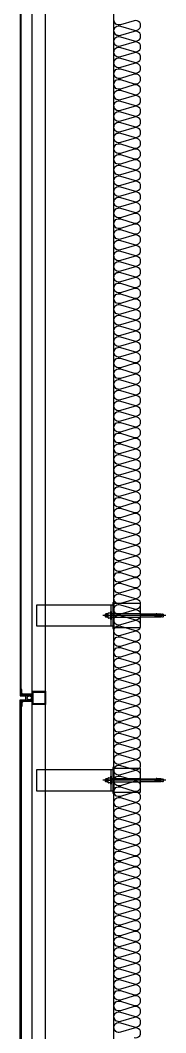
# Model space of a CAD drawing. Header units: millimetres. Extents: x 19868 to 801382, y -4805 to 85279.
# Drawn here: x 748038 to 748582, y 55179 to 58958 of the extents above; entities that cross this region are included whole.
import ezdxf

# ---------------------------------------------------------------- set-up
doc = ezdxf.new("R2010")
doc.units = ezdxf.units.MM
doc.header["$LTSCALE"] = 250
for name, color, linetype in [('A-ETC-8', 8, 'Continuous'), ('A-FIN', 6, 'Continuous'), ('ISL', 251, 'Continuous')]:
    doc.layers.add(name, color=color, linetype=linetype)

# ---------------------------------------------------------------- blocks, each defined once
blk = doc.blocks.new('A$C632c858f')
at = {"layer": 'A-ETC-8'}
blk.add_arc((-2.8, 0), 24, 341.8248, 18.1752, dxfattribs=at)
blk.add_ellipse((34, 0), major_axis=(7.59, 0), ratio=0.987937, dxfattribs=at)
blk = doc.blocks.new('A$Cae507117')
at = {"layer": 'A-ETC-8'}
for points in [[(-50, 0), (-50, -50), (0, -50), (0, 0)], [(-46.8, -3.2), (-46.8, -46.8), (-3.2, -46.8), (-3.2, -3.2)]]:
    blk.add_lwpolyline(points, close=True, dxfattribs=at)
blk = doc.blocks.new('너트 M12')
for p, q in [((-9, 0), (9, 0)), ((-9.5, -9), (-9.5, -0.5)), ((9, -9.5), (-9, -9.5)), ((0, -8.3), (0, -1.2)), ((9.5, -0.5), (9.5, -9))]:
    blk.add_line(p, q)
for centre, start, end in [((-9, -0.5), 90, 180), ((-9, -9), 180, 270), ((9, -0.5), 0, 90), ((9, -9), 270, 0)]:
    blk.add_arc(centre, 0.5, start, end)
at = {"extrusion": (0, 0, -1)}
for centre, major_axis, ratio, start_param, end_param in [((-4.8, -0.9), (-4.75, 0.31), 0.185359, -0.024388, 3.141593), ((4.8, -0.9), (4.75, 0.31), 0.185108, 3.141593, 6.30754), ((-4.8, -8.6), (4.75, 0.31), 0.187111, 0, 3.166211), ((4.8, -8.6), (-4.75, 0.31), 0.185991, 3.117121, 6.283185)]:
    blk.add_ellipse(centre, major_axis=major_axis, ratio=ratio, start_param=start_param, end_param=end_param, dxfattribs=at)
blk = doc.blocks.new('A$C5ebcaad0')
at = {"layer": 'A-ETC-8'}
for p, q in [((-449, -225), (-214, -225)), ((-439, -220.5), (-439, -229.5)), ((-437, -219), (-437.5, -219)), ((-426, -220.5), (-437, -219)), ((-431.6, -219.7), (-431.6, -221.5)), ((-431.1, -222.3), (-429.3, -223.5)), ((-431.1, -227.7), (-429.3, -226.5)), ((-415.6, -218.7), (-430.6, -218.7)), ((-421.1, -224), (-427.7, -224)), ((-421.1, -226), (-427.7, -226)), ((-426, -220.5), (-412, -220.5)), ((-420.6, -223.5), (-420.6, -223)), ((-420.6, -227), (-420.6, -226.5)), ((-416.6, -227), (-416.6, -223)), ((-415.6, -218.7), (-412.6, -218.7)), ((-412.6, -218.7), (-412.6, -231.2)), ((-412, -231), (-412, -219)), ((-409, -219), (-412, -219)), ((-409, -231), (-409, -219)), ((-355, -219), (-409, -219)), ((-355, -219), (-245.5, -219)), ((-234, -219), (-225.5, -219)), ((-234, -220.5), (-224, -220.5)), ((-225.5, -231), (-225.5, -219)), ((-224, -220.5), (-225.5, -219)), ((-224, -229.5), (-224, -220.5)), ((-437.5, -231), (-437, -231)), ((-437, -231), (-426, -229.5)), ((-431.6, -228.5), (-431.6, -230.2)), ((-430.6, -231.2), (-415.6, -231.2)), ((-426, -229.5), (-412, -229.5)), ((-415.6, -231.2), (-412.6, -231.2)), ((-412, -231), (-409, -231)), ((-409, -231), (-355, -231)), ((-245.5, -231), (-355, -231)), ((-234.2, -229.5), (-224, -229.5)), ((-234, -231), (-225.5, -231)), ((-224, -229.5), (-225.5, -231))]:
    blk.add_line(p, q, dxfattribs=at)
for points in [[(-255, -180.5), (-255, -269.5), (-355, -269.5), (-355, -180.5)], [(33.5, -185), (-251.5, -185), (-251.5, -265), (33.5, -265)], [(-251.5, -265), (-245.5, -265), (-245.5, -185), (-251.5, -185)], [(-245.5, -210), (-245.5, -240), (-243.5, -240), (-243.5, -210)]]:
    blk.add_lwpolyline(points, close=True, dxfattribs=at)
blk.add_lwpolyline([(-251.5, -177.5), (-251.5, -272.5, -0.414214), (-252.5, -273.5), (-255, -273.5), (-255, -176.5), (-252.5, -176.5, -0.414214)], format="xyb", close=True, dxfattribs=at)
for centre, radius, start, end in [((-437.5, -220.5), 1.5, 90, 180), ((-430.6, -219.7), 1, 90, 180), ((-430.6, -221.5), 1, 180, 236.3099), ((-427.7, -221), 3, 236.3099, 270), ((-427.7, -229), 3, 90, 123.6901), ((-421.1, -223.5), 0.5, 270, 0), ((-421.1, -226.5), 0.5, 0, 90), ((-418.6, -223), 2, 90, 180), ((-418.6, -223), 2, 0, 90), ((-437.5, -229.5), 1.5, 180, 270), ((-430.6, -228.5), 1, 123.6901, 180), ((-430.6, -230.2), 1, 180, 270), ((-418.6, -227), 2, 180, 270), ((-418.6, -227), 2, 270, 0)]:
    blk.add_arc(centre, radius, start, end, dxfattribs=at)
at = {"layer": 'A-ETC-8', "xscale": -1, "rotation": 90}
blk.add_blockref('너트 M12', (-243.5, -225), dxfattribs=at)

msp = doc.modelspace()

# ---------------------------------------------------------------- linework, layer by layer
at = {"layer": 'A-ETC-8'}
for p, q in [((748083.2, 51538.9, 0), (748083.2, 76146.7)), ((748133.2, 51538.9, 0), (748133.2, 76146.7))]:
    msp.add_line(p, q, dxfattribs=at)
for points in [[(748046.2, 56440.4), (748081.2, 56440.4), (748081.2, 56429.4), (748083.2, 56429.4), (748083.2, 56442.4), (748047.9, 56442.4, 0.226541), (748044.2, 56446.1), (748044.2, 56460.8), (748042.2, 56460.8), (748042.2, 56444.4, -0.414214)], [(748046.2, 56417.4), (748081.2, 56417.4), (748081.2, 56428.4), (748083.2, 56428.4), (748083.2, 56415.4), (748047.9, 56415.4, -0.226541), (748044.2, 56411.8), (748044.2, 56397.1), (748042.2, 56397.1), (748042.2, 56413.4, 0.414214)]]:
    msp.add_lwpolyline(points, format="xyb", close=True, dxfattribs=at)
at = {"layer": 'A-FIN'}
msp.add_lwpolyline([(748079.2, 60167.4), (748079.2, 60171.4), (748038.2, 60171.4), (748038.2, 56436.4), (748079.2, 56436.4), (748079.2, 56440.4), (748042.2, 56440.4), (748042.2, 60167.4), (748079.2, 60167.4)], close=True, dxfattribs=at)
msp.add_lwpolyline([(748038.2, 52686.4), (748038.2, 56421.4), (748079.2, 56421.4), (748079.2, 56417.4), (748042.2, 56417.4), (748042.2, 52690.4)], dxfattribs=at)
at = {"layer": 'ISL'}
msp.add_line((748388.2, 51518.9, 0), (748388.2, 76128.9), dxfattribs=at)
at = {"layer": 'ISL', "elevation": 0}
msp.add_lwpolyline([(748464, 55161.3, 1.372593), (748464, 55196.6), (748412.4, 55181.3, -0.509267), (748388.2, 55199, -0.509267), (748412.4, 55216.6), (748464, 55201.3, 1.372593), (748464, 55236.6), (748412.4, 55221.3, -0.509267), (748388.2, 55239, -0.509267), (748412.4, 55256.6), (748464, 55241.3, 1.372593), (748464, 55276.6), (748412.4, 55261.3, -0.509267), (748388.2, 55279, -0.509267), (748412.4, 55296.6), (748464, 55281.3, 1.372593), (748464, 55316.6), (748412.4, 55301.3, -0.509267), (748388.2, 55319, -0.509267), (748412.4, 55336.6), (748464, 55321.3, 1.372593), (748464, 55356.6), (748412.4, 55341.3, -0.509267), (748388.2, 55359, -0.509267), (748412.4, 55376.6), (748464, 55361.3, 1.372593), (748464, 55396.6), (748412.4, 55381.3, -0.509267), (748388.2, 55399, -0.509267), (748412.4, 55416.6), (748464, 55401.3, 1.372593), (748464, 55436.6), (748412.4, 55421.3, -0.509267), (748388.2, 55439, -0.509267), (748412.4, 55456.6), (748464, 55441.3, 1.372593), (748464, 55476.6), (748412.4, 55461.3, -0.509267), (748388.2, 55479, -0.509267), (748412.4, 55496.6), (748464, 55481.3, 1.372593), (748464, 55516.6), (748412.4, 55501.3, -0.509267), (748388.2, 55519, -0.509267), (748412.4, 55536.6), (748464, 55521.3, 1.372593), (748464, 55556.6), (748412.4, 55541.3, -0.509267), (748388.2, 55559, -0.509267), (748412.4, 55576.6), (748464, 55561.3, 1.372593), (748464, 55596.6), (748412.4, 55581.3, -0.509267), (748388.2, 55599, -0.509267), (748412.4, 55616.6), (748464, 55601.3, 1.372593), (748464, 55636.6), (748412.4, 55621.3, -0.509267), (748388.2, 55639, -0.509267), (748412.4, 55656.6), (748464, 55641.3, 1.372593), (748464, 55676.6), (748412.4, 55661.3, -0.509267), (748388.2, 55679, -0.509267), (748412.4, 55696.6), (748464, 55681.3, 1.372593), (748464, 55716.6), (748412.4, 55701.3, -0.509267), (748388.2, 55719, -0.509267), (748412.4, 55736.6), (748464, 55721.3, 1.372593), (748464, 55756.6), (748412.4, 55741.3, -0.509267), (748388.2, 55759, -0.509267), (748412.4, 55776.6), (748464, 55761.3, 1.372593), (748464, 55796.6), (748412.4, 55781.3, -0.509267), (748388.2, 55799, -0.509267), (748412.4, 55816.6), (748464, 55801.3, 1.372593), (748464, 55836.6), (748412.4, 55821.3, -0.509267), (748388.2, 55839, -0.509267), (748412.4, 55856.6), (748464, 55841.3, 1.372593), (748464, 55876.6), (748412.4, 55861.3, -0.509267), (748388.2, 55879, -0.509267), (748412.4, 55896.6), (748464, 55881.3, 1.372593), (748464, 55916.6), (748412.4, 55901.3, -0.509267), (748388.2, 55919, -0.509267), (748412.4, 55936.6), (748464, 55921.3, 1.372593), (748464, 55956.6), (748412.4, 55941.3, -0.509267), (748388.2, 55959, -0.509267), (748412.4, 55976.6), (748464, 55961.3, 1.372593), (748464, 55996.6), (748412.4, 55981.3, -0.509267), (748388.2, 55999, -0.509267), (748412.4, 56016.6), (748464, 56001.3, 1.372593), (748464, 56036.6), (748412.4, 56021.3, -0.509267), (748388.2, 56039, -0.509267), (748412.4, 56056.6), (748464, 56041.3, 1.372593), (748464, 56076.6), (748412.4, 56061.3, -0.509267), (748388.2, 56079, -0.509267), (748412.4, 56096.6), (748464, 56081.3, 1.372593), (748464, 56116.6), (748412.4, 56101.3, -0.509267), (748388.2, 56119, -0.509267), (748412.4, 56136.6), (748464, 56121.3, 1.372593), (748464, 56156.6), (748412.4, 56141.3, -0.509267), (748388.2, 56159, -0.509267), (748412.4, 56176.6), (748464, 56161.3, 1.372593), (748464, 56196.6), (748412.4, 56181.3, -0.509267), (748388.2, 56199, -0.509267), (748412.4, 56216.6), (748464, 56201.3, 1.372593), (748464, 56236.6), (748412.4, 56221.3, -0.509267), (748388.2, 56239, -0.509267), (748412.4, 56256.6), (748464, 56241.3, 1.372593), (748464, 56276.6), (748412.4, 56261.3, -0.509267), (748388.2, 56279, -0.509267), (748412.4, 56296.6), (748464, 56281.3, 1.372593), (748464, 56316.6), (748412.4, 56301.3, -0.509267), (748388.2, 56319, -0.509267), (748412.4, 56336.6), (748464, 56321.3, 1.372593), (748464, 56356.6), (748412.4, 56341.3, -0.509267), (748388.2, 56359, -0.509267), (748412.4, 56376.6), (748464, 56361.3, 1.372593), (748464, 56396.6), (748412.4, 56381.3, -0.509267), (748388.2, 56399, -0.509267), (748412.4, 56416.6), (748464, 56401.3, 1.372593), (748464, 56436.6), (748412.4, 56421.3, -0.509267), (748388.2, 56439, -0.509267), (748412.4, 56456.6), (748464, 56441.3, 1.372593), (748464, 56476.6), (748412.4, 56461.3, -0.509267), (748388.2, 56479, -0.509267), (748412.4, 56496.6), (748464, 56481.3, 1.372593), (748464, 56516.6), (748412.4, 56501.3, -0.509267), (748388.2, 56519, -0.509267), (748412.4, 56536.6), (748464, 56521.3, 1.372593), (748464, 56556.6), (748412.4, 56541.3, -0.509267), (748388.2, 56559, -0.509267), (748412.4, 56576.6), (748464, 56561.3, 1.372593), (748464, 56596.6), (748412.4, 56581.3, -0.509267), (748388.2, 56599, -0.509267), (748412.4, 56616.6), (748464, 56601.3, 1.372593), (748464, 56636.6), (748412.4, 56621.3, -0.509267), (748388.2, 56639, -0.509267), (748412.4, 56656.6), (748464, 56641.3, 1.372593), (748464, 56676.6), (748412.4, 56661.3, -0.509267), (748388.2, 56679, -0.509267), (748412.4, 56696.6), (748464, 56681.3, 1.372593), (748464, 56716.6), (748412.4, 56701.3, -0.509267), (748388.2, 56719, -0.509267), (748412.4, 56736.6), (748464, 56721.3, 1.372593), (748464, 56756.6), (748412.4, 56741.3, -0.509267), (748388.2, 56759, -0.509267), (748412.4, 56776.6), (748464, 56761.3, 1.372593), (748464, 56796.6), (748412.4, 56781.3, -0.509267), (748388.2, 56799, -0.509267), (748412.4, 56816.6), (748464, 56801.3, 1.372593), (748464, 56836.6), (748412.4, 56821.3, -0.509267), (748388.2, 56839, -0.509267), (748412.4, 56856.6), (748464, 56841.3, 1.372593), (748464, 56876.6), (748412.4, 56861.3, -0.509267), (748388.2, 56879, -0.509267), (748412.4, 56896.6), (748464, 56881.3, 1.372593), (748464, 56916.6), (748412.4, 56901.3, -0.509267), (748388.2, 56919, -0.509267), (748412.4, 56936.6), (748464, 56921.3, 1.372593), (748464, 56956.6), (748412.4, 56941.3, -0.509267), (748388.2, 56959, -0.509267), (748412.4, 56976.6), (748464, 56961.3, 1.372593), (748464, 56996.6), (748412.4, 56981.3, -0.509267), (748388.2, 56999, -0.509267), (748412.4, 57016.6), (748464, 57001.3, 1.372593), (748464, 57036.6), (748412.4, 57021.3, -0.509267), (748388.2, 57039, -0.509267), (748412.4, 57056.6), (748464, 57041.3, 1.372593), (748464, 57076.6), (748412.4, 57061.3, -0.509267), (748388.2, 57079, -0.509267), (748412.4, 57096.6), (748464, 57081.3, 1.372593), (748464, 57116.6), (748412.4, 57101.3, -0.509267), (748388.2, 57119, -0.509267), (748412.4, 57136.6), (748464, 57121.3, 1.372593), (748464, 57156.6), (748412.4, 57141.3, -0.509267), (748388.2, 57159, -0.509267), (748412.4, 57176.6), (748464, 57161.3, 1.372593), (748464, 57196.6), (748412.4, 57181.3, -0.509267), (748388.2, 57199, -0.509267), (748412.4, 57216.6), (748464, 57201.3, 1.372593), (748464, 57236.6), (748412.4, 57221.3, -0.509267), (748388.2, 57239, -0.509267), (748412.4, 57256.6), (748464, 57241.3, 1.372593), (748464, 57276.6), (748412.4, 57261.3, -0.509267), (748388.2, 57279, -0.509267), (748412.4, 57296.6), (748464, 57281.3, 1.372593), (748464, 57316.6), (748412.4, 57301.3, -0.509267), (748388.2, 57319, -0.509267), (748412.4, 57336.6), (748464, 57321.3, 1.372593), (748464, 57356.6), (748412.4, 57341.3, -0.509267), (748388.2, 57359, -0.509267), (748412.4, 57376.6), (748464, 57361.3, 1.372593), (748464, 57396.6), (748412.4, 57381.3, -0.509267), (748388.2, 57399, -0.509267), (748412.4, 57416.6), (748464, 57401.3, 1.372593), (748464, 57436.6), (748412.4, 57421.3, -0.509267), (748388.2, 57439, -0.509267), (748412.4, 57456.6), (748464, 57441.3, 1.372593), (748464, 57476.6), (748412.4, 57461.3, -0.509267), (748388.2, 57479, -0.509267), (748412.4, 57496.6), (748464, 57481.3, 1.372593), (748464, 57516.6), (748412.4, 57501.3, -0.509267), (748388.2, 57519, -0.509267), (748412.4, 57536.6), (748464, 57521.3, 1.372593), (748464, 57556.6), (748412.4, 57541.3, -0.509267), (748388.2, 57559, -0.509267), (748412.4, 57576.6), (748464, 57561.3, 1.372593), (748464, 57596.6), (748412.4, 57581.3, -0.509267), (748388.2, 57599, -0.509267), (748412.4, 57616.6), (748464, 57601.3, 1.372593), (748464, 57636.6), (748412.4, 57621.3, -0.509267), (748388.2, 57639, -0.509267), (748412.4, 57656.6), (748464, 57641.3, 1.372593), (748464, 57676.6), (748412.4, 57661.3, -0.509267), (748388.2, 57679, -0.509267), (748412.4, 57696.6), (748464, 57681.3, 1.372593), (748464, 57716.6), (748412.4, 57701.3, -0.509267), (748388.2, 57719, -0.509267), (748412.4, 57736.6), (748464, 57721.3, 1.372593), (748464, 57756.6), (748412.4, 57741.3, -0.509267), (748388.2, 57759, -0.509267), (748412.4, 57776.6), (748464, 57761.3, 1.372593), (748464, 57796.6), (748412.4, 57781.3, -0.509267), (748388.2, 57799, -0.509267), (748412.4, 57816.6), (748464, 57801.3, 1.372593), (748464, 57836.6), (748412.4, 57821.3, -0.509267), (748388.2, 57839, -0.509267), (748412.4, 57856.6), (748464, 57841.3, 1.372593), (748464, 57876.6), (748412.4, 57861.3, -0.509267), (748388.2, 57879, -0.509267), (748412.4, 57896.6), (748464, 57881.3, 1.372593), (748464, 57916.6), (748412.4, 57901.3, -0.509267), (748388.2, 57919, -0.509267), (748412.4, 57936.6), (748464, 57921.3, 1.372593), (748464, 57956.6), (748412.4, 57941.3, -0.509267), (748388.2, 57959, -0.509267), (748412.4, 57976.6), (748464, 57961.3, 1.372593), (748464, 57996.6), (748412.4, 57981.3, -0.509267), (748388.2, 57999, -0.509267), (748412.4, 58016.6), (748464, 58001.3, 1.372593), (748464, 58036.6), (748412.4, 58021.3, -0.509267), (748388.2, 58039, -0.509267), (748412.4, 58056.6), (748464, 58041.3, 1.372593), (748464, 58076.6), (748412.4, 58061.3, -0.509267), (748388.2, 58079, -0.509267), (748412.4, 58096.6), (748464, 58081.3, 1.372593), (748464, 58116.6), (748412.4, 58101.3, -0.509267), (748388.2, 58119, -0.509267), (748412.4, 58136.6), (748464, 58121.3, 1.372593), (748464, 58156.6), (748412.4, 58141.3, -0.509267), (748388.2, 58159, -0.509267), (748412.4, 58176.6), (748464, 58161.3, 1.372593), (748464, 58196.6), (748412.4, 58181.3, -0.509267), (748388.2, 58199, -0.509267), (748412.4, 58216.6), (748464, 58201.3, 1.372593), (748464, 58236.6), (748412.4, 58221.3, -0.509267), (748388.2, 58239, -0.509267), (748412.4, 58256.6), (748464, 58241.3, 1.372593), (748464, 58276.6), (748412.4, 58261.3, -0.509267), (748388.2, 58279, -0.509267), (748412.4, 58296.6), (748464, 58281.3, 1.372593), (748464, 58316.6), (748412.4, 58301.3, -0.509267), (748388.2, 58319, -0.509267), (748412.4, 58336.6), (748464, 58321.3, 1.372593), (748464, 58356.6), (748412.4, 58341.3, -0.509267), (748388.2, 58359, -0.509267), (748412.4, 58376.6), (748464, 58361.3, 1.372593), (748464, 58396.6), (748412.4, 58381.3, -0.509267), (748388.2, 58399, -0.509267), (748412.4, 58416.6), (748464, 58401.3, 1.372593), (748464, 58436.6), (748412.4, 58421.3, -0.509267), (748388.2, 58439, -0.509267), (748412.4, 58456.6), (748464, 58441.3, 1.372593), (748464, 58476.6), (748412.4, 58461.3, -0.509267), (748388.2, 58479, -0.509267), (748412.4, 58496.6), (748464, 58481.3, 1.372593), (748464, 58516.6), (748412.4, 58501.3, -0.509267), (748388.2, 58519, -0.509267), (748412.4, 58536.6), (748464, 58521.3, 1.372593), (748464, 58556.6), (748412.4, 58541.3, -0.509267), (748388.2, 58559, -0.509267), (748412.4, 58576.6), (748464, 58561.3, 1.372593), (748464, 58596.6), (748412.4, 58581.3, -0.509267), (748388.2, 58599, -0.509267), (748412.4, 58616.6), (748464, 58601.3, 1.372593), (748464, 58636.6), (748412.4, 58621.3, -0.509267), (748388.2, 58639, -0.509267), (748412.4, 58656.6), (748464, 58641.3, 1.372593), (748464, 58676.6), (748412.4, 58661.3, -0.509267), (748388.2, 58679, -0.509267), (748412.4, 58696.6), (748464, 58681.3, 1.372593), (748464, 58716.6), (748412.4, 58701.3, -0.509267), (748388.2, 58719, -0.509267), (748412.4, 58736.6), (748464, 58721.3, 1.372593), (748464, 58756.6), (748412.4, 58741.3, -0.509267), (748388.2, 58759, -0.509267), (748412.4, 58776.6), (748464, 58761.3, 1.372593), (748464, 58796.6), (748412.4, 58781.3, -0.509267), (748388.2, 58799, -0.509267), (748412.4, 58816.6), (748464, 58801.3, 1.372593), (748464, 58836.6), (748412.4, 58821.3, -0.509267), (748388.2, 58839, -0.509267), (748412.4, 58856.6), (748464, 58841.3, 1.372593), (748464, 58876.6), (748412.4, 58861.3, -0.509267), (748388.2, 58879, -0.509267), (748412.4, 58896.6), (748464, 58881.3, 1.372593), (748464, 58916.6), (748412.4, 58901.3, -0.509267), (748388.2, 58919, -0.509267), (748412.4, 58936.6), (748464, 58921.3, 1.372593), (748464, 58956.6), (748412.4, 58941.3, -0.509267), (748388.2, 58959, -0.509267)], format="xyb", dxfattribs=at)

# ---------------------------------------------------------------- block references
at = {"layer": 'A-ETC-8', "xscale": -1}
for p in [(748133.2, 56961.4), (748133.2, 56346.4)]:
    msp.add_blockref('A$C5ebcaad0', p, dxfattribs=at)
at = {"layer": 'A-ETC-8'}
msp.add_blockref('A$C632c858f', (748038.2, 56428.9), dxfattribs=at)
at = {"layer": 'A-ETC-8', "xscale": -1, "rotation": 180}
msp.add_blockref('A$Cae507117', (748133.2, 56403.9), dxfattribs=at)

doc.saveas('drawing.dxf')
